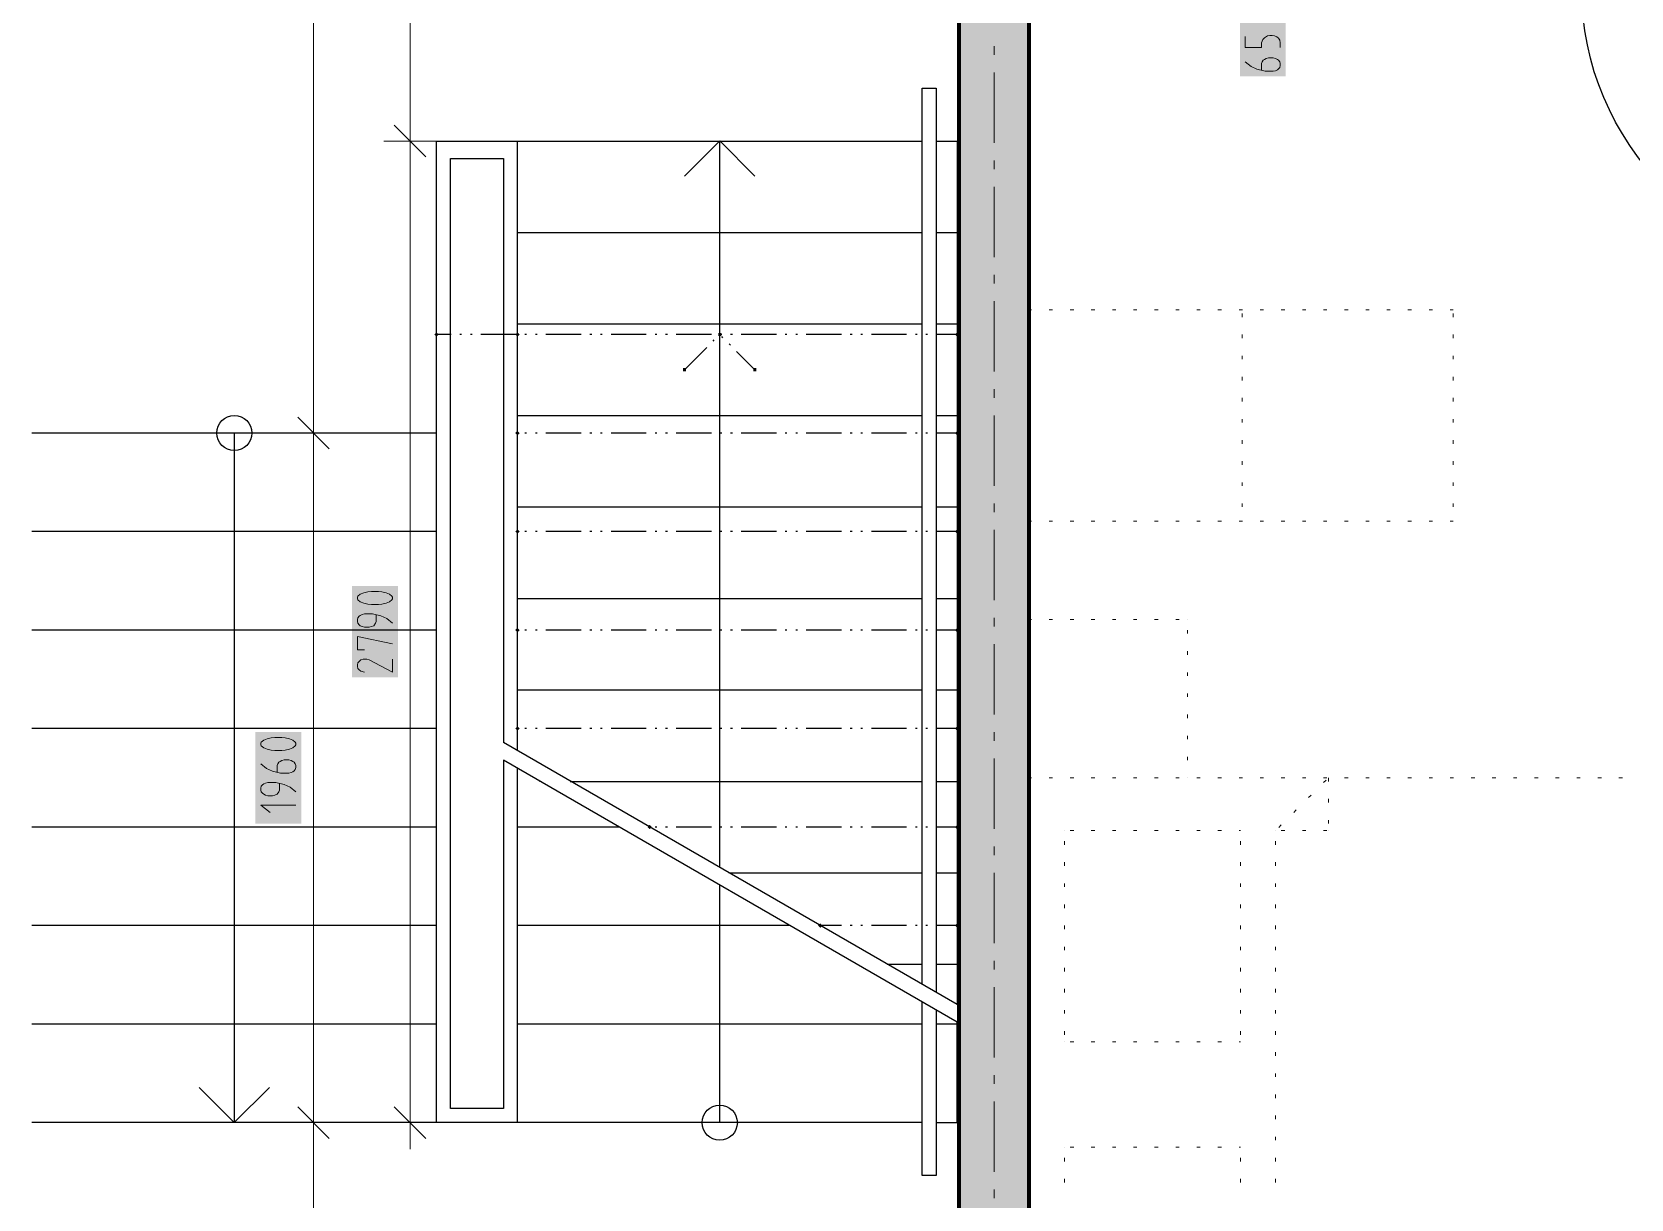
# Model space of a CAD drawing. Header units: millimetres. Extents: x 0 to 594, y 0 to 420.
# Drawn here: x 124.77 to 171.36, y 165.97 to 199.97 of the extents above; entities that cross this region are included whole.
import ezdxf

# ---------------------------------------------------------------- set-up
doc = ezdxf.new("R2010")
doc.units = ezdxf.units.MM
doc.header["$LTSCALE"] = 8
for name, color, linetype in [('PDF_Dvere', 7, 'Continuous'), ('PDF_Koty delkove', 7, 'Continuous'), ('PDF_Nabytek', 7, 'Continuous'), ('PDF_Osy hlavni', 7, 'Continuous'), ('PDF_Schody 2D', 7, 'Continuous'), ('PDF_Steny obvodove nosne', 7, 'Continuous')]:
    doc.layers.add(name, color=color, linetype=linetype)

msp = doc.modelspace()

# ---------------------------------------------------------------- linework, layer by layer
at = {"layer": 'PDF_Dvere', "lineweight": 25}
msp.add_lwpolyline([(177.72, 201.257), (178.119, 201.257), (178.119, 193.057, -0.414213), (169.919, 201.257), (170.801, 201.257)], format="xyb", dxfattribs=at)
at = {"layer": 'PDF_Koty delkove', "lineweight": 18}
for points in [[(132.971, 131.814), (132.971, 141.401), (132.971, 148.214), (132.971, 152.006), (132.971, 168.201), (132.971, 172.708), (132.971, 188.291), (132.971, 256.401), (132.971, 259.169), (132.971, 296.581)], [(135.786, 168.201), (135.786, 196.798), (135.786, 210.174), (135.786, 214.274), (135.786, 238.464), (135.786, 253.839), (135.786, 256.401)], [(160.115, 199.847), (160.115, 199.518), (160.593, 199.518), (160.593, 199.655), (160.628, 199.751), (160.679, 199.806), (160.764, 199.86), (160.832, 199.874), (160.901, 199.874), (160.969, 199.86), (161.037, 199.833), (161.088, 199.792), (161.123, 199.737), (161.14, 199.655), (161.14, 199.518)], [(160.644, 199.149), (160.679, 199.176), (160.729, 199.203), (160.798, 199.217), (160.934, 199.217), (161.003, 199.203), (161.054, 199.176), (161.088, 199.149), (161.123, 199.107), (161.14, 199.052), (161.14, 198.998), (161.123, 198.943), (161.088, 198.902), (161.054, 198.875), (161.003, 198.847), (160.934, 198.833), (160.696, 198.833), (160.457, 198.888), (160.286, 198.97), (160.115, 199.107)], [(160.593, 198.861), (160.593, 199.052), (160.61, 199.107), (160.644, 199.149)], [(136.248, 196.337), (135.325, 197.26)], [(136.555, 196.798), (135.786, 196.798), (135.018, 196.798)], [(133.432, 187.83), (132.51, 188.752)], [(133.74, 188.291), (132.971, 188.291), (132.203, 188.291)], [(135.274, 182.747), (135.103, 182.884), (134.932, 182.966), (134.693, 183.02), (134.453, 183.02), (134.385, 183.006), (134.334, 182.979), (134.3, 182.952), (134.265, 182.911), (134.249, 182.856), (134.249, 182.802), (134.265, 182.747)], [(134.265, 182.747), (134.3, 182.706), (134.334, 182.678), (134.385, 182.651), (134.453, 182.637), (134.59, 182.637), (134.658, 182.651), (134.727, 182.678), (134.778, 182.747), (134.795, 182.802), (134.795, 182.993)], [(134.453, 181.979), (134.249, 181.979), (134.249, 182.363), (135.274, 182.145)], [(135.274, 181.706), (135.274, 181.322), (134.59, 181.679), (134.521, 181.706), (134.419, 181.706), (134.351, 181.679), (134.3, 181.638), (134.265, 181.597), (134.249, 181.542), (134.249, 181.488), (134.265, 181.433), (134.3, 181.391), (134.351, 181.35), (134.453, 181.322)], [(132.048, 179.423), (131.843, 179.423), (131.741, 179.409), (131.621, 179.382), (131.519, 179.341), (131.45, 179.287), (131.434, 179.259), (131.434, 179.205), (131.45, 179.177), (131.519, 179.123), (131.621, 179.082), (131.741, 179.054), (131.843, 179.04), (132.048, 179.04), (132.15, 179.054), (132.27, 179.082), (132.373, 179.123), (132.441, 179.177), (132.459, 179.205), (132.459, 179.259)], [(132.459, 179.259), (132.441, 179.287), (132.373, 179.341), (132.27, 179.382), (132.15, 179.409), (132.048, 179.423)], [(131.911, 178.411), (131.911, 178.602), (131.929, 178.657), (131.963, 178.698), (131.997, 178.725), (132.048, 178.752), (132.116, 178.766), (132.253, 178.766), (132.321, 178.752), (132.373, 178.725), (132.406, 178.698), (132.441, 178.657), (132.459, 178.602), (132.459, 178.548), (132.441, 178.493), (132.406, 178.452), (132.373, 178.425), (132.321, 178.397), (132.253, 178.383), (132.014, 178.383), (131.775, 178.438), (131.604, 178.52), (131.434, 178.657)], [(132.459, 177.836), (132.288, 177.973), (132.116, 178.055), (131.878, 178.109), (131.638, 178.109), (131.57, 178.095), (131.519, 178.068), (131.485, 178.041), (131.45, 178), (131.434, 177.945), (131.434, 177.891), (131.45, 177.836), (131.485, 177.795)], [(131.485, 177.795), (131.519, 177.768), (131.57, 177.74), (131.638, 177.726), (131.775, 177.726), (131.843, 177.74), (131.911, 177.768), (131.963, 177.836), (131.98, 177.891), (131.98, 178.082)], [(132.459, 177.452), (131.434, 177.452), (131.706, 177.234)], [(133.432, 167.74), (132.51, 168.662)], [(136.248, 167.74), (135.325, 168.662)], [(133.74, 168.201), (132.971, 168.201), (132.203, 168.201)], [(136.555, 168.201), (135.786, 168.201), (135.018, 168.201)], [(135.786, 168.201), (135.786, 167.432)]]:
    msp.add_lwpolyline(points, dxfattribs=at)
msp.add_lwpolyline([(134.863, 183.677), (134.658, 183.677), (134.556, 183.663), (134.436, 183.636), (134.334, 183.595), (134.265, 183.541), (134.249, 183.513), (134.249, 183.459), (134.265, 183.431), (134.334, 183.377), (134.436, 183.335), (134.556, 183.308), (134.658, 183.294), (134.863, 183.294), (134.965, 183.308), (135.085, 183.335), (135.188, 183.377), (135.256, 183.431), (135.274, 183.459), (135.274, 183.513), (135.256, 183.541), (135.188, 183.595), (135.085, 183.636), (134.965, 183.663)], close=True, dxfattribs=at)
at = {"layer": 'PDF_Koty delkove', "color": 7, "lineweight": 18, "true_color": 0xffffff, "transparency": 33554559}
for points in [[(161.294, 198.679), (161.294, 200.684), (159.962, 198.679), (159.962, 200.684)], [(135.428, 181.169), (135.428, 183.831), (134.095, 181.169), (134.095, 183.831)], [(132.612, 176.915), (132.612, 179.577), (131.28, 176.915), (131.28, 179.577)]]:
    msp.add_solid(points, dxfattribs=at)
at = {"layer": 'PDF_Nabytek', "lineweight": 13}
for points in [[(153.889, 191.878), (153.878, 191.878)], [(153.878, 191.878), (153.878, 191.878)], [(154.504, 191.878), (154.402, 191.878)], [(155.119, 191.878), (155.017, 191.878)], [(155.734, 191.878), (155.632, 191.878)], [(156.349, 191.878), (156.247, 191.878)], [(156.964, 191.878), (156.862, 191.878)], [(157.579, 191.878), (157.477, 191.878)], [(158.194, 191.878), (158.092, 191.878)], [(158.809, 191.878), (158.707, 191.878)], [(159.424, 191.878), (159.322, 191.878)], [(160.039, 191.878), (159.937, 191.878)], [(160.028, 191.878), (160.028, 191.878)], [(160.028, 191.671), (160.028, 191.773)], [(160.654, 191.878), (160.552, 191.878)], [(161.269, 191.878), (161.167, 191.878)], [(161.884, 191.878), (161.782, 191.878)], [(162.499, 191.878), (162.397, 191.878)], [(163.114, 191.878), (163.012, 191.878)], [(163.729, 191.878), (163.627, 191.878)], [(164.344, 191.878), (164.242, 191.878)], [(164.959, 191.878), (164.857, 191.878)], [(165.574, 191.878), (165.472, 191.878)], [(166.178, 191.878), (166.087, 191.878)], [(166.178, 191.878), (166.178, 191.878)], [(166.178, 191.878), (166.178, 191.878)], [(166.178, 191.878), (166.178, 191.878)], [(166.178, 191.671), (166.178, 191.773)], [(166.178, 191.671), (166.178, 191.773)], [(160.028, 191.056), (160.028, 191.158)], [(166.178, 191.056), (166.178, 191.158), (166.178, 191.056)], [(160.028, 190.441), (160.028, 190.543)], [(166.178, 190.441), (166.178, 190.543), (166.178, 190.441)], [(160.028, 189.826), (160.028, 189.928)], [(166.178, 189.826), (166.178, 189.928), (166.178, 189.826)], [(160.028, 189.211), (160.028, 189.313)], [(166.178, 189.211), (166.178, 189.313)], [(166.178, 189.211), (166.178, 189.313)], [(160.028, 188.596), (160.028, 188.698)], [(166.178, 188.596), (166.178, 188.698)], [(166.178, 188.596), (166.178, 188.698)], [(160.028, 187.981), (160.028, 188.083)], [(166.178, 187.981), (166.178, 188.083)], [(166.178, 187.981), (166.178, 188.083)], [(160.028, 187.366), (160.028, 187.468)], [(166.178, 187.366), (166.178, 187.468)], [(166.178, 187.366), (166.178, 187.468)], [(160.028, 186.751), (160.028, 186.853)], [(166.178, 186.853), (166.178, 186.751), (166.178, 186.853)], [(160.028, 186.136), (160.028, 186.238)], [(153.889, 185.728), (153.878, 185.728)], [(153.878, 185.728), (153.878, 185.728)], [(154.504, 185.728), (154.402, 185.728)], [(155.119, 185.728), (155.017, 185.728)], [(155.734, 185.728), (155.632, 185.728)], [(156.349, 185.728), (156.247, 185.728)], [(156.964, 185.728), (156.862, 185.728)], [(157.579, 185.728), (157.477, 185.728)], [(158.194, 185.728), (158.092, 185.728)], [(158.809, 185.728), (158.707, 185.728)], [(159.424, 185.728), (159.322, 185.728)], [(160.039, 185.728), (159.937, 185.728)], [(160.028, 185.728), (160.028, 185.728)], [(160.654, 185.728), (160.552, 185.728)], [(161.269, 185.728), (161.167, 185.728)], [(161.884, 185.728), (161.782, 185.728)], [(162.499, 185.728), (162.397, 185.728)], [(163.114, 185.728), (163.012, 185.728)], [(163.729, 185.728), (163.627, 185.728)], [(164.344, 185.728), (164.242, 185.728)], [(164.959, 185.728), (164.857, 185.728)], [(165.574, 185.728), (165.472, 185.728)], [(166.178, 185.728), (166.087, 185.728)], [(166.178, 185.728), (166.178, 185.728)], [(166.178, 185.728), (166.178, 185.728)], [(166.178, 185.728), (166.178, 185.728)], [(153.889, 182.858), (153.827, 182.858)], [(153.827, 182.858), (153.827, 182.858)], [(153.827, 182.858), (153.827, 182.858)], [(154.504, 182.858), (154.402, 182.858)], [(155.119, 182.858), (155.017, 182.858)], [(155.734, 182.858), (155.632, 182.858)], [(156.349, 182.858), (156.247, 182.858)], [(156.964, 182.858), (156.862, 182.858)], [(157.579, 182.858), (157.477, 182.858)], [(158.194, 182.858), (158.092, 182.858)], [(158.439, 182.858), (158.439, 182.858)], [(158.439, 182.858), (158.439, 182.858)], [(153.827, 182.446), (153.827, 182.549)], [(158.439, 182.446), (158.439, 182.549)], [(153.827, 181.831), (153.827, 181.934)], [(158.439, 181.831), (158.439, 181.934)], [(153.827, 181.216), (153.827, 181.319)], [(158.439, 181.216), (158.439, 181.319)], [(153.827, 180.601), (153.827, 180.704)], [(158.439, 180.601), (158.439, 180.704)], [(153.827, 179.986), (153.827, 180.089)], [(158.439, 179.986), (158.439, 180.089)], [(153.827, 179.371), (153.827, 179.474)], [(158.439, 179.371), (158.439, 179.474)], [(153.827, 178.756), (153.827, 178.859)], [(158.439, 178.756), (158.439, 178.859)], [(153.827, 178.246), (153.827, 178.246)], [(153.889, 178.246), (153.827, 178.246)], [(153.827, 178.246), (153.827, 178.246)], [(153.827, 178.246), (153.827, 178.246)], [(153.827, 178.141), (153.827, 178.244)], [(154.504, 178.246), (154.402, 178.246)], [(155.119, 178.246), (155.017, 178.246)], [(155.734, 178.246), (155.632, 178.246)], [(156.349, 178.246), (156.247, 178.246)], [(156.964, 178.246), (156.862, 178.246)], [(157.579, 178.246), (157.477, 178.246)], [(158.194, 178.246), (158.092, 178.246)], [(158.439, 178.246), (158.439, 178.246)], [(158.809, 178.246), (158.707, 178.246)], [(159.424, 178.246), (159.322, 178.246)], [(160.039, 178.246), (159.937, 178.246)], [(160.654, 178.246), (160.552, 178.246)], [(161.269, 178.246), (161.167, 178.246)], [(161.884, 178.246), (161.782, 178.246)], [(162.499, 178.246), (162.397, 178.246)], [(162.4, 178.106), (162.472, 178.179)], [(162.539, 178.246), (162.539, 178.246)], [(162.539, 178.246), (162.539, 178.246)], [(162.539, 178.141), (162.539, 178.244)], [(163.114, 178.246), (163.012, 178.246)], [(163.729, 178.246), (163.627, 178.246)], [(164.344, 178.246), (164.242, 178.246)], [(164.959, 178.246), (164.857, 178.246)], [(165.574, 178.246), (165.472, 178.246)], [(166.189, 178.246), (166.087, 178.246)], [(166.804, 178.246), (166.702, 178.246)], [(167.419, 178.246), (167.316, 178.246)], [(168.034, 178.246), (167.932, 178.246)], [(168.649, 178.246), (168.547, 178.246)], [(169.264, 178.246), (169.162, 178.246)], [(169.879, 178.246), (169.777, 178.246)], [(170.494, 178.246), (170.392, 178.246)], [(171.109, 178.246), (171.007, 178.246)], [(153.827, 177.526), (153.827, 177.629)], [(161.965, 177.672), (162.038, 177.744)], [(162.539, 177.526), (162.539, 177.629)], [(161.53, 177.237), (161.603, 177.309)], [(153.827, 176.911), (153.827, 177.014)], [(154.852, 176.708), (154.852, 176.708)], [(154.852, 176.708), (154.852, 176.708)], [(155.119, 176.708), (155.017, 176.708)], [(155.734, 176.708), (155.632, 176.708)], [(156.349, 176.708), (156.247, 176.708)], [(156.964, 176.708), (156.862, 176.708)], [(157.579, 176.708), (157.477, 176.708)], [(158.194, 176.708), (158.092, 176.708)], [(158.809, 176.708), (158.707, 176.708)], [(159.424, 176.708), (159.322, 176.708)], [(159.977, 176.708), (159.937, 176.708)], [(159.977, 176.708), (159.977, 176.708)], [(159.977, 176.708), (159.977, 176.708)], [(161.002, 176.708), (161.002, 176.708)], [(161.002, 176.708), (161.002, 176.708)], [(161.002, 176.708), (161.002, 176.708)], [(161.095, 176.802), (161.168, 176.874)], [(161.269, 176.708), (161.167, 176.708)], [(161.884, 176.708), (161.782, 176.708)], [(162.499, 176.708), (162.397, 176.708)], [(162.539, 176.911), (162.539, 177.014)], [(162.539, 176.708), (162.539, 176.708)], [(162.539, 176.708), (162.539, 176.708)], [(153.827, 176.296), (153.827, 176.399)], [(154.852, 176.296), (154.852, 176.399)], [(159.977, 176.296), (159.977, 176.399)], [(161.002, 176.296), (161.002, 176.399)], [(153.827, 175.681), (153.827, 175.784)], [(154.852, 175.681), (154.852, 175.784)], [(159.977, 175.681), (159.977, 175.784)], [(161.002, 175.681), (161.002, 175.784)], [(153.827, 175.066), (153.827, 175.169)], [(154.852, 175.066), (154.852, 175.169)], [(159.977, 175.066), (159.977, 175.169)], [(161.002, 175.066), (161.002, 175.169)], [(153.827, 174.451), (153.827, 174.554)], [(154.852, 174.451), (154.852, 174.554)], [(159.977, 174.451), (159.977, 174.554)], [(161.002, 174.451), (161.002, 174.554)], [(153.827, 173.836), (153.827, 173.939)], [(154.852, 173.836), (154.852, 173.939)], [(159.977, 173.836), (159.977, 173.939)], [(161.002, 173.836), (161.002, 173.939)], [(153.827, 173.221), (153.827, 173.324)], [(154.852, 173.221), (154.852, 173.324)], [(159.977, 173.221), (159.977, 173.324)], [(161.002, 173.221), (161.002, 173.324)], [(153.827, 172.606), (153.827, 172.709)], [(154.852, 172.606), (154.852, 172.709)], [(159.977, 172.606), (159.977, 172.709)], [(161.002, 172.606), (161.002, 172.709)], [(153.827, 171.991), (153.827, 172.094)], [(154.852, 171.991), (154.852, 172.094)], [(159.977, 171.991), (159.977, 172.094)], [(161.002, 171.991), (161.002, 172.094)], [(153.827, 171.376), (153.827, 171.479)], [(154.852, 171.376), (154.852, 171.479)], [(159.977, 171.376), (159.977, 171.479)], [(161.002, 171.376), (161.002, 171.479)], [(153.827, 170.761), (153.827, 170.864)], [(154.852, 170.761), (154.852, 170.864)], [(154.852, 170.559), (154.852, 170.559)], [(154.852, 170.559), (154.852, 170.559)], [(155.119, 170.559), (155.017, 170.559)], [(155.734, 170.559), (155.632, 170.559)], [(156.349, 170.559), (156.247, 170.559)], [(156.964, 170.559), (156.862, 170.559)], [(157.579, 170.559), (157.477, 170.559)], [(158.194, 170.559), (158.092, 170.559)], [(158.809, 170.559), (158.707, 170.559)], [(159.424, 170.559), (159.322, 170.559)], [(159.977, 170.559), (159.937, 170.559)], [(159.977, 170.761), (159.977, 170.864)], [(159.977, 170.559), (159.977, 170.559)], [(159.977, 170.559), (159.977, 170.559)], [(161.002, 170.761), (161.002, 170.864)], [(153.827, 170.146), (153.827, 170.249)], [(161.002, 170.146), (161.002, 170.249)], [(153.827, 169.531), (153.827, 169.634)], [(161.002, 169.531), (161.002, 169.634)], [(153.827, 168.916), (153.827, 169.019)], [(161.002, 168.916), (161.002, 169.019)], [(153.827, 168.301), (153.827, 168.404)], [(161.002, 168.301), (161.002, 168.404)], [(153.827, 167.686), (153.827, 167.789)], [(161.002, 167.686), (161.002, 167.789)], [(154.852, 167.484), (154.852, 167.484)], [(154.852, 167.484), (154.852, 167.484)], [(155.119, 167.484), (155.017, 167.484)], [(155.734, 167.484), (155.632, 167.484)], [(156.349, 167.484), (156.247, 167.484)], [(156.964, 167.484), (156.862, 167.484)], [(157.579, 167.484), (157.477, 167.484)], [(158.194, 167.484), (158.092, 167.484)], [(158.809, 167.484), (158.707, 167.484)], [(159.424, 167.484), (159.322, 167.484)], [(159.977, 167.484), (159.937, 167.484)], [(159.977, 167.484), (159.977, 167.484)], [(153.827, 167.071), (153.827, 167.174)], [(154.852, 167.071), (154.852, 167.174)], [(159.977, 167.071), (159.977, 167.174)], [(161.002, 167.071), (161.002, 167.174)], [(153.827, 166.456), (153.827, 166.559)], [(154.852, 166.456), (154.852, 166.559)], [(159.977, 166.456), (159.977, 166.559)], [(161.002, 166.456), (161.002, 166.559)]]:
    msp.add_lwpolyline(points, dxfattribs=at)
msp.add_lwpolyline([(166.178, 186.238), (166.178, 186.136)], close=True, dxfattribs=at)
at = {"layer": 'PDF_Osy hlavni', "lineweight": 18}
for points in [[(152.802, 199.307), (152.802, 199.563)], [(152.802, 196.745), (152.802, 198.795)], [(152.802, 195.976), (152.802, 196.232)], [(152.802, 193.413), (152.802, 195.463)], [(152.802, 192.645), (152.802, 192.901)], [(152.802, 190.082), (152.802, 192.132)], [(152.802, 189.313), (152.802, 189.57)], [(152.802, 186.751), (152.802, 188.801)], [(152.802, 185.982), (152.802, 186.238)], [(152.802, 183.42), (152.802, 185.47)], [(152.802, 182.651), (152.802, 182.907)], [(152.802, 180.089), (152.802, 182.139)], [(152.802, 179.32), (152.802, 179.576)], [(152.802, 176.757), (152.802, 178.807)], [(152.802, 175.989), (152.802, 176.245)], [(152.802, 173.426), (152.802, 175.476)], [(152.802, 172.657), (152.802, 172.914)], [(152.802, 170.095), (152.802, 172.145)], [(152.802, 169.326), (152.802, 169.582)], [(152.802, 166.764), (152.802, 168.814)], [(152.802, 165.995), (152.802, 166.251)]]:
    msp.add_lwpolyline(points, dxfattribs=at)
at = {"layer": 'PDF_Schody 2D', "lineweight": 25}
for points in [[(150.701, 172.229), (150.701, 198.338), (151.111, 198.338), (151.111, 171.993)], [(136.556, 168.201), (136.556, 196.801)], [(136.556, 196.798), (138.913, 196.798), (150.701, 196.798)], [(151.111, 196.798), (151.726, 196.798), (151.726, 171.638), (138.503, 179.272)], [(138.913, 179.035), (138.913, 196.798)], [(144.807, 175.632), (144.807, 196.801), (143.782, 195.776)], [(144.807, 196.801), (145.832, 195.776)], [(136.966, 168.611), (136.966, 196.288), (138.503, 196.288), (138.503, 179.272)], [(138.913, 194.133), (150.701, 194.133)], [(151.111, 194.133), (151.726, 194.133)], [(136.977, 191.161), (136.556, 191.161)], [(137.284, 191.161), (137.233, 191.161)], [(137.592, 191.161), (137.541, 191.161)], [(138.873, 191.161), (137.848, 191.161)], [(138.913, 191.468), (150.701, 191.468)], [(139.181, 191.161), (139.129, 191.161)], [(139.488, 191.161), (139.437, 191.161)], [(140.769, 191.161), (139.744, 191.161)], [(141.077, 191.161), (141.026, 191.161)], [(141.384, 191.161), (141.333, 191.161)], [(142.665, 191.161), (141.641, 191.161)], [(142.973, 191.161), (142.922, 191.161)], [(143.28, 191.161), (143.229, 191.161)], [(144.562, 191.161), (143.537, 191.161)], [(144.869, 191.161), (144.818, 191.161)], [(144.9, 191.068), (144.864, 191.104)], [(145.177, 191.161), (145.125, 191.161)], [(146.458, 191.161), (145.433, 191.161)], [(146.765, 191.161), (146.714, 191.161)], [(147.073, 191.161), (147.022, 191.161)], [(148.354, 191.161), (147.329, 191.161)], [(148.662, 191.161), (148.61, 191.161)], [(148.969, 191.161), (148.918, 191.161)], [(150.25, 191.161), (149.225, 191.161)], [(150.558, 191.161), (150.507, 191.161)], [(150.865, 191.161), (150.814, 191.161)], [(151.111, 191.468), (151.726, 191.468)], [(151.726, 191.161), (151.122, 191.161)], [(143.782, 190.136), (144.431, 190.785)], [(144.612, 190.966), (144.648, 191.002)], [(145.118, 190.85), (145.081, 190.887)], [(145.832, 190.136), (145.299, 190.669)], [(138.913, 188.803), (150.701, 188.803)], [(151.111, 188.806), (151.726, 188.806)], [(136.556, 188.291), (124.768, 188.291)], [(130.662, 188.291), (130.662, 168.201)], [(139.181, 188.291), (139.129, 188.291)], [(139.488, 188.291), (139.437, 188.291)], [(140.769, 188.291), (139.744, 188.291)], [(141.077, 188.291), (141.026, 188.291)], [(141.384, 188.291), (141.333, 188.291)], [(142.665, 188.291), (141.641, 188.291)], [(142.973, 188.291), (142.922, 188.291)], [(143.28, 188.291), (143.229, 188.291)], [(144.562, 188.291), (143.537, 188.291)], [(144.869, 188.291), (144.818, 188.291)], [(145.177, 188.291), (145.125, 188.291)], [(146.458, 188.291), (145.433, 188.291)], [(146.765, 188.291), (146.714, 188.291)], [(147.073, 188.291), (147.022, 188.291)], [(148.354, 188.291), (147.329, 188.291)], [(148.662, 188.291), (148.61, 188.291)], [(148.969, 188.291), (148.918, 188.291)], [(150.25, 188.291), (149.225, 188.291)], [(150.558, 188.291), (150.507, 188.291)], [(150.865, 188.291), (150.814, 188.291)], [(151.726, 188.291), (151.122, 188.291)], [(138.913, 186.138), (150.701, 186.138)], [(151.111, 186.138), (151.726, 186.138)], [(136.556, 185.421), (124.768, 185.421)], [(139.181, 185.421), (139.129, 185.421)], [(139.488, 185.421), (139.437, 185.421)], [(140.769, 185.421), (139.744, 185.421)], [(141.077, 185.421), (141.026, 185.421)], [(141.384, 185.421), (141.333, 185.421)], [(142.665, 185.421), (141.641, 185.421)], [(142.973, 185.421), (142.922, 185.421)], [(143.28, 185.421), (143.229, 185.421)], [(144.562, 185.421), (143.537, 185.421)], [(144.869, 185.421), (144.818, 185.421)], [(145.177, 185.421), (145.125, 185.421)], [(146.458, 185.421), (145.433, 185.421)], [(146.765, 185.421), (146.714, 185.421)], [(147.073, 185.421), (147.022, 185.421)], [(148.354, 185.421), (147.329, 185.421)], [(148.662, 185.421), (148.61, 185.421)], [(148.969, 185.421), (148.918, 185.421)], [(150.25, 185.421), (149.225, 185.421)], [(150.558, 185.421), (150.507, 185.421)], [(150.865, 185.421), (150.814, 185.421)], [(151.726, 185.421), (151.122, 185.421)], [(138.913, 183.473), (150.701, 183.473)], [(151.111, 183.473), (151.726, 183.473)], [(136.556, 182.551), (124.768, 182.551)], [(139.181, 182.551), (139.129, 182.551)], [(139.488, 182.551), (139.437, 182.551)], [(140.769, 182.551), (139.744, 182.551)], [(141.077, 182.551), (141.026, 182.551)], [(141.384, 182.551), (141.333, 182.551)], [(142.665, 182.551), (141.641, 182.551)], [(142.973, 182.551), (142.922, 182.551)], [(143.28, 182.551), (143.229, 182.551)], [(144.562, 182.551), (143.537, 182.551)], [(144.869, 182.551), (144.818, 182.551)], [(145.177, 182.551), (145.125, 182.551)], [(146.458, 182.551), (145.433, 182.551)], [(146.765, 182.551), (146.714, 182.551)], [(147.073, 182.551), (147.022, 182.551)], [(148.354, 182.551), (147.329, 182.551)], [(148.662, 182.551), (148.61, 182.551)], [(148.969, 182.551), (148.918, 182.551)], [(150.25, 182.551), (149.225, 182.551)], [(150.558, 182.551), (150.507, 182.551)], [(150.865, 182.551), (150.814, 182.551)], [(151.726, 182.551), (151.122, 182.551)], [(138.913, 180.808), (150.701, 180.808)], [(151.111, 180.808), (151.726, 180.808)], [(136.556, 179.681), (124.768, 179.681)], [(139.181, 179.681), (139.129, 179.681)], [(139.488, 179.681), (139.437, 179.681)], [(140.769, 179.681), (139.744, 179.681)], [(141.077, 179.681), (141.026, 179.681)], [(141.384, 179.681), (141.333, 179.681)], [(142.665, 179.681), (141.641, 179.681)], [(142.973, 179.681), (142.922, 179.681)], [(143.28, 179.681), (143.229, 179.681)], [(144.562, 179.681), (143.537, 179.681)], [(144.869, 179.681), (144.818, 179.681)], [(145.177, 179.681), (145.125, 179.681)], [(146.458, 179.681), (145.433, 179.681)], [(146.765, 179.681), (146.714, 179.681)], [(147.073, 179.681), (147.022, 179.681)], [(148.354, 179.681), (147.329, 179.681)], [(148.662, 179.681), (148.61, 179.681)], [(148.969, 179.681), (148.918, 179.681)], [(150.25, 179.681), (149.225, 179.681)], [(150.558, 179.681), (150.507, 179.681)], [(150.865, 179.681), (150.814, 179.681)], [(151.726, 179.681), (151.122, 179.681)], [(151.111, 168.201), (151.726, 168.201), (151.726, 171.125), (138.503, 178.759), (138.503, 168.611), (136.966, 168.611)], [(138.913, 168.201), (138.913, 178.522)], [(139.552, 178.146), (139.566, 178.146)], [(140.453, 178.143), (150.701, 178.143)], [(151.111, 178.143), (151.726, 178.143)], [(136.556, 176.811), (124.768, 176.811)], [(141.878, 176.811), (138.913, 176.811)], [(142.973, 176.811), (142.922, 176.811)], [(143.28, 176.811), (143.229, 176.811)], [(144.562, 176.811), (143.537, 176.811)], [(144.869, 176.811), (144.818, 176.811)], [(145.177, 176.811), (145.125, 176.811)], [(146.458, 176.811), (145.433, 176.811)], [(146.765, 176.811), (146.714, 176.811)], [(147.073, 176.811), (147.022, 176.811)], [(148.354, 176.811), (147.329, 176.811)], [(148.662, 176.811), (148.61, 176.811)], [(148.969, 176.811), (148.918, 176.811)], [(150.25, 176.811), (149.225, 176.811)], [(150.558, 176.811), (150.507, 176.811)], [(150.865, 176.811), (150.814, 176.811)], [(151.726, 176.811), (151.122, 176.811)], [(145.069, 175.478), (150.701, 175.478)], [(151.111, 175.478), (151.726, 175.478)], [(144.807, 168.201), (144.807, 175.12)], [(136.556, 173.941), (124.768, 173.941)], [(146.849, 173.941), (138.913, 173.941)], [(148.354, 173.941), (147.736, 173.941)], [(148.662, 173.941), (148.61, 173.941)], [(148.969, 173.941), (148.918, 173.941)], [(150.25, 173.941), (149.225, 173.941)], [(150.558, 173.941), (150.507, 173.941)], [(150.865, 173.941), (150.814, 173.941)], [(151.726, 173.941), (151.122, 173.941)], [(149.685, 172.813), (150.701, 172.813)], [(151.111, 172.813), (151.726, 172.813)], [(151.111, 171.48), (151.111, 166.664), (150.701, 166.664), (150.701, 171.717)], [(136.556, 171.071), (124.768, 171.071)], [(150.701, 171.071), (138.913, 171.071)], [(151.726, 171.071), (151.111, 171.071)], [(131.687, 169.226), (130.662, 168.201), (129.637, 169.226)], [(150.701, 168.201), (138.913, 168.201), (136.556, 168.201), (124.768, 168.201)]]:
    msp.add_lwpolyline(points, dxfattribs=at)
for centre, radius in [((130.662, 188.291), 0.512), ((144.807, 168.201), 0.513)]:
    msp.add_circle(centre, radius, dxfattribs=at)
at = {"layer": 'PDF_Schody 2D', "lineweight": 25, "transparency": 33554559}
for points in [[(136.62, 191.161), (136.556, 191.097), (136.556, 191.225), (136.492, 191.161)], [(138.977, 191.161), (138.913, 191.097), (138.913, 191.225), (138.849, 191.161)], [(138.977, 191.161), (138.913, 191.097), (138.913, 191.225), (138.849, 191.161)], [(144.852, 191.116), (144.762, 191.116), (144.852, 191.206), (144.762, 191.206)], [(144.762, 191.116), (144.762, 191.206), (144.852, 191.116), (144.852, 191.206)], [(151.79, 191.161), (151.726, 191.097), (151.726, 191.225), (151.662, 191.161)], [(143.737, 190.091), (143.737, 190.181), (143.827, 190.091), (143.827, 190.181)], [(145.877, 190.091), (145.787, 190.091), (145.877, 190.181), (145.787, 190.181)], [(138.977, 188.291), (138.913, 188.227), (138.913, 188.355), (138.849, 188.291)], [(151.79, 188.291), (151.726, 188.227), (151.726, 188.355), (151.662, 188.291)], [(138.977, 185.421), (138.913, 185.357), (138.913, 185.485), (138.849, 185.421)], [(151.79, 185.421), (151.726, 185.357), (151.726, 185.485), (151.662, 185.421)], [(138.977, 182.551), (138.913, 182.487), (138.913, 182.615), (138.849, 182.551)], [(151.79, 182.551), (151.726, 182.487), (151.726, 182.615), (151.662, 182.551)], [(138.977, 179.681), (138.913, 179.617), (138.913, 179.745), (138.849, 179.681)], [(151.79, 179.681), (151.726, 179.617), (151.726, 179.745), (151.662, 179.681)], [(142.83, 176.811), (142.765, 176.747), (142.765, 176.875), (142.701, 176.811)], [(151.79, 176.811), (151.726, 176.747), (151.726, 176.875), (151.662, 176.811)], [(147.8, 173.941), (147.736, 173.877), (147.736, 174.005), (147.672, 173.941)], [(151.79, 173.941), (151.726, 173.877), (151.726, 174.005), (151.662, 173.941)]]:
    msp.add_solid(points, dxfattribs=at)
at = {"layer": 'PDF_Steny obvodove nosne', "lineweight": 70}
msp.add_lwpolyline([(151.726, 149.7), (151.777, 149.7), (153.827, 149.7), (153.827, 152.109), (153.827, 235.697), (153.827, 238.31), (153.11, 238.31), (151.777, 238.31), (151.777, 236.978), (151.777, 215.761), (151.777, 214.428), (151.777, 211.507), (151.777, 210.174), (151.777, 151.955), (151.726, 151.955)], dxfattribs=at)
at = {"layer": 'PDF_Steny obvodove nosne', "color": 9, "lineweight": 9, "true_color": 0xc0c0c0, "transparency": 33554559}
msp.add_solid([(153.827, 149.7), (153.827, 238.31), (151.777, 149.7), (151.777, 238.31)], dxfattribs=at)

doc.saveas('drawing.dxf')
